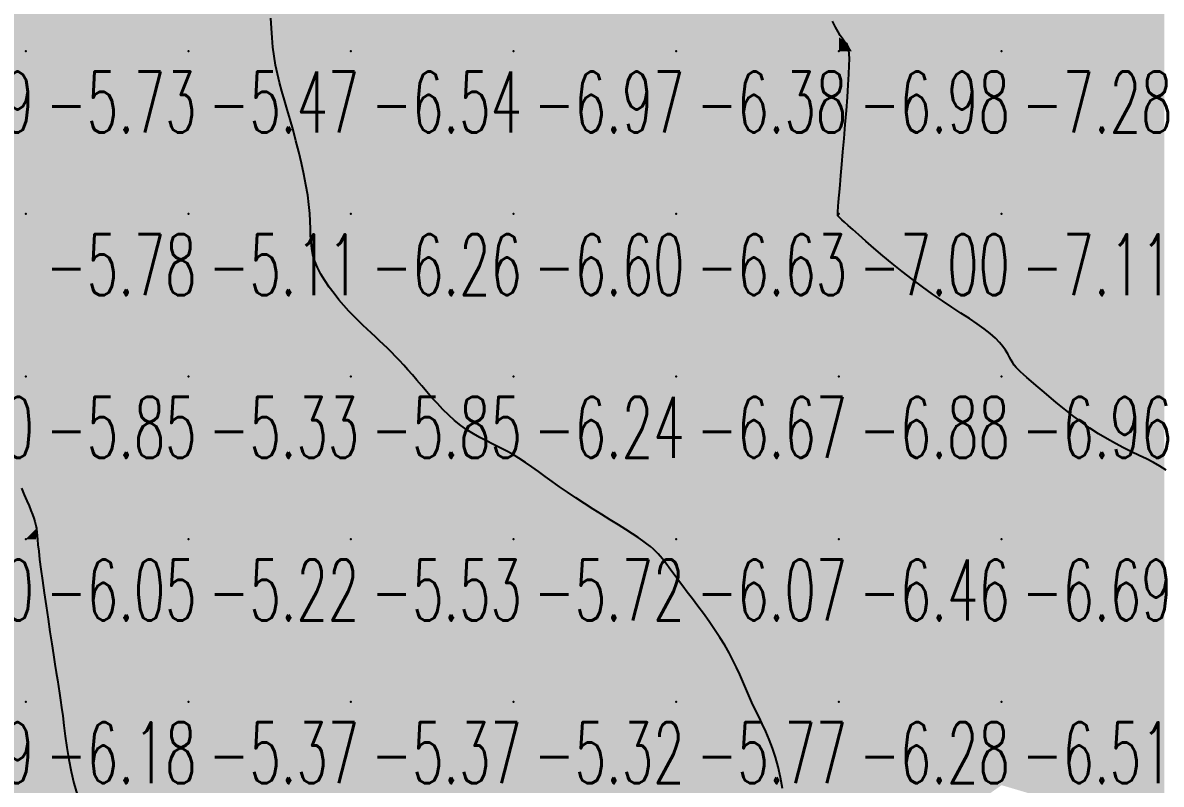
# Model space of a CAD drawing. Header units: millimetres. Extents: x 88261 to 90953, y 390274 to 392322.
# Drawn here: x 90120.1 to 90190.1, y 390792.2 to 390839 of the extents above; entities that cross this region are included whole.
import ezdxf
from ezdxf.enums import TextEntityAlignment as Align

# ---------------------------------------------------------------- set-up
doc = ezdxf.new("R2010")
doc.units = ezdxf.units.MM
doc.header["$LTSCALE"] = 25
for name, color, linetype in [('CN_03_00', 7, 'Continuous'), ('COTEAlt', 7, 'Continuous'), ('TN_COLORIAGE', 7, 'Continuous')]:
    doc.layers.add(name, color=color, linetype=linetype)
doc.styles.add('Simplex 1.0', font='Simplex.shx', dxfattribs={"width": 0.99, "height": 2.5})
doc.styles.get("Standard").update_dxf_attribs({"font": 'times.ttf'})

# ---------------------------------------------------------------- blocks, each defined once
blk = doc.blocks.new('COTE')
at = {"color": 0}
blk.add_point((0, 0), dxfattribs=at)
at = {"layer": 'COTEAlt'}
blk.add_attdef('ALT', text='', height=3.75, dxfattribs=at).set_placement((1.25, -1.25), align=Align.TOP_LEFT)

msp = doc.modelspace()

# ---------------------------------------------------------------- linework, layer by layer
at = {"layer": 'CN_03_00', "flags": 128}
for points, elevation in [([(90166.776, 390791.918), (90166.653, 390792.599), (90166.509, 390793.246), (90166.343, 390793.848), (90166.158, 390794.409), (90165.958, 390794.933), (90165.749, 390795.428), (90165.534, 390795.898), (90165.318, 390796.348), (90165.106, 390796.785), (90164.903, 390797.214), (90164.71, 390797.64), (90164.523, 390798.065), (90164.338, 390798.492), (90164.149, 390798.924), (90163.948, 390799.361), (90163.732, 390799.806), (90163.493, 390800.262), (90163.226, 390800.73), (90162.929, 390801.211), (90162.606, 390801.699), (90162.267, 390802.187), (90161.922, 390802.667), (90161.578, 390803.133), (90161.244, 390803.576), (90160.93, 390803.99), (90160.644, 390804.367), (90160.393, 390804.702), (90160.174, 390804.997), (90159.983, 390805.258), (90159.814, 390805.488), (90159.663, 390805.692), (90159.524, 390805.875), (90159.393, 390806.042), (90159.265, 390806.197), (90159.136, 390806.344), (90158.996, 390806.488), (90158.841, 390806.635), (90158.661, 390806.789), (90158.45, 390806.956), (90158.2, 390807.139), (90157.904, 390807.343), (90157.554, 390807.574), (90157.146, 390807.835), (90156.69, 390808.123), (90156.195, 390808.432), (90155.674, 390808.757), (90155.138, 390809.094), (90154.599, 390809.438), (90154.068, 390809.784), (90153.557, 390810.127), (90153.075, 390810.462), (90152.619, 390810.788), (90152.186, 390811.102), (90151.769, 390811.405), (90151.366, 390811.693), (90150.97, 390811.967), (90150.578, 390812.224), (90150.185, 390812.463), (90149.787, 390812.683), (90149.384, 390812.891), (90148.98, 390813.093), (90148.575, 390813.295), (90148.173, 390813.504), (90147.774, 390813.727), (90147.382, 390813.97), (90146.997, 390814.24), (90146.622, 390814.541), (90146.257, 390814.869), (90145.902, 390815.217), (90145.559, 390815.578), (90145.227, 390815.945), (90144.908, 390816.312), (90144.6, 390816.672), (90144.305, 390817.018), (90144.023, 390817.345), (90143.752, 390817.653), (90143.491, 390817.944), (90143.236, 390818.22), (90142.988, 390818.483), (90142.742, 390818.735), (90142.499, 390818.978), (90142.255, 390819.214), (90142.008, 390819.445), (90141.759, 390819.675), (90141.505, 390819.909), (90141.245, 390820.149), (90140.978, 390820.401), (90140.703, 390820.669), (90140.419, 390820.956), (90140.124, 390821.268), (90139.819, 390821.605), (90139.51, 390821.966), (90139.206, 390822.345), (90138.913, 390822.737), (90138.641, 390823.138), (90138.397, 390823.542), (90138.188, 390823.945), (90138.024, 390824.342), (90137.908, 390824.73), (90137.834, 390825.114), (90137.791, 390825.504), (90137.768, 390825.907), (90137.754, 390826.331), (90137.739, 390826.785), (90137.713, 390827.276), (90137.665, 390827.813), (90137.587, 390828.4), (90137.48, 390829.029), (90137.35, 390829.689), (90137.202, 390830.369), (90137.038, 390831.056), (90136.865, 390831.74), (90136.687, 390832.409), (90136.509, 390833.051), (90136.333, 390833.658), (90136.165, 390834.235), (90136.006, 390834.789), (90135.859, 390835.328), (90135.727, 390835.86), (90135.613, 390836.393), (90135.519, 390836.933), (90135.448, 390837.489), (90135.4, 390838.066), (90135.365, 390838.663), (90135.329, 390839.275)], -6), ([(90190.369, 390811.494), (90189.988, 390811.732), (90189.583, 390811.958), (90189.155, 390812.178), (90188.707, 390812.398), (90188.239, 390812.625), (90187.754, 390812.864), (90187.254, 390813.123), (90186.741, 390813.408), (90186.215, 390813.726), (90185.681, 390814.079), (90185.145, 390814.46), (90184.617, 390814.857), (90184.104, 390815.259), (90183.615, 390815.655), (90183.158, 390816.034), (90182.743, 390816.384), (90182.377, 390816.695), (90182.066, 390816.957), (90181.807, 390817.177), (90181.592, 390817.364), (90181.414, 390817.525), (90181.267, 390817.67), (90181.143, 390817.808), (90181.036, 390817.947), (90180.939, 390818.095), (90180.845, 390818.26), (90180.746, 390818.444), (90180.632, 390818.644), (90180.496, 390818.861), (90180.329, 390819.094), (90180.123, 390819.343), (90179.869, 390819.606), (90179.559, 390819.883), (90179.187, 390820.174), (90178.758, 390820.481), (90178.279, 390820.805), (90177.756, 390821.148), (90177.199, 390821.513), (90176.613, 390821.901), (90176.006, 390822.314), (90175.385, 390822.754), (90174.759, 390823.221), (90174.137, 390823.704), (90173.53, 390824.193), (90172.949, 390824.673), (90172.405, 390825.134), (90171.909, 390825.562), (90171.471, 390825.946), (90171.103, 390826.273), (90170.811, 390826.534), (90170.589, 390826.735), (90170.427, 390826.884), (90170.317, 390826.99), (90170.246, 390827.06), (90170.207, 390827.104), (90170.189, 390827.13), (90170.182, 390827.146), (90170.178, 390827.161), (90170.175, 390827.176), (90170.174, 390827.194), (90170.174, 390827.217), (90170.175, 390827.247), (90170.177, 390827.286), (90170.181, 390827.336), (90170.185, 390827.399), (90170.191, 390827.478), (90170.199, 390827.586), (90170.211, 390827.737), (90170.228, 390827.943), (90170.251, 390828.218), (90170.281, 390828.577), (90170.32, 390829.032), (90170.369, 390829.597), (90170.428, 390830.279), (90170.495, 390831.052), (90170.567, 390831.886), (90170.639, 390832.747), (90170.708, 390833.603), (90170.77, 390834.424), (90170.823, 390835.176), (90170.861, 390835.828), (90170.884, 390836.356), (90170.892, 390836.768), (90170.885, 390837.08), (90170.867, 390837.308), (90170.839, 390837.47), (90170.803, 390837.58), (90170.76, 390837.656), (90170.712, 390837.714), (90170.66, 390837.769), (90170.6, 390837.833), (90170.529, 390837.92), (90170.442, 390838.039), (90170.335, 390838.203), (90170.203, 390838.424), (90170.043, 390838.713), (90169.849, 390839.082)], -7), ([(90119.983, 390810.38), (90120.163, 390809.971), (90120.32, 390809.608), (90120.454, 390809.287), (90120.568, 390809.004), (90120.663, 390808.754), (90120.74, 390808.534), (90120.802, 390808.34), (90120.848, 390808.168), (90120.882, 390808.011), (90120.907, 390807.855), (90120.928, 390807.683), (90120.947, 390807.479), (90120.971, 390807.225), (90121.002, 390806.907), (90121.046, 390806.505), (90121.106, 390806.005), (90121.185, 390805.396), (90121.28, 390804.698), (90121.388, 390803.938), (90121.503, 390803.142), (90121.622, 390802.338), (90121.74, 390801.552), (90121.854, 390800.811), (90121.958, 390800.141), (90122.049, 390799.561), (90122.13, 390799.058), (90122.202, 390798.608), (90122.269, 390798.189), (90122.332, 390797.779), (90122.393, 390797.355), (90122.457, 390796.896), (90122.524, 390796.377), (90122.598, 390795.785), (90122.683, 390795.13), (90122.782, 390794.43), (90122.9, 390793.704), (90123.04, 390792.969), (90123.207, 390792.242), (90123.405, 390791.544)], -6)]:
    msp.add_lwpolyline(points, dxfattribs=dict(at, elevation=elevation))
at = {"layer": 'TN_COLORIAGE', "color": 141}
for points in [[(90114.233, 390841.223, -5.735), (90112.823, 390837.239, -5.735), (90120.249, 390847.239, -5.735), (90120.249, 390837.239, -5.735)], [(90120.249, 390847.239, -5.969), (90120.249, 390837.239, -5.969), (90130.249, 390847.239, -5.969)], [(90120.249, 390837.239, -5.969), (90130.249, 390837.239, -5.969), (90130.249, 390847.239, -5.969)], [(90130.861, 390847.239, -5.474), (90135.528, 390842.519, -5.474), (90130.249, 390847.239, -5.474), (90130.249, 390837.239, -5.474)], [(90135.528, 390842.519, -5.474), (90135.173, 390837.239, -5.474), (90130.249, 390837.239, -5.474)], [(90112.823, 390837.239, -5.735), (90113.178, 390830.168, -5.735), (90120.249, 390837.239, -5.735)], [(90113.619, 390827.239, -5.735), (90113.178, 390830.168, -5.735), (90120.249, 390827.239, -5.735), (90120.249, 390837.239, -5.735)], [(90120.249, 390837.239, -5.474), (90120.249, 390827.239, -5.474), (90130.249, 390837.239, -5.474)], [(90120.249, 390827.239, -5.474), (90130.249, 390827.239, -5.474), (90130.249, 390837.239, -5.474)], [(90135.173, 390837.239, -5.109), (90136.466, 390833.457, -5.109), (90130.249, 390837.239, -5.109), (90130.249, 390827.239, -5.109)], [(90138.013, 390827.239, -5.109), (90136.466, 390833.457, -5.109), (90130.249, 390827.239, -5.109)], [(90113.619, 390827.239, -5.784), (90115.101, 390822.092, -5.784), (90120.249, 390827.239, -5.784)], [(90115.996, 390817.239, -5.784), (90115.101, 390822.092, -5.784), (90120.249, 390817.239, -5.784), (90120.249, 390827.239, -5.784)], [(90120.249, 390827.239, -5.109), (90120.249, 390817.239, -5.109), (90130.249, 390827.239, -5.109)], [(90120.249, 390817.239, -5.109), (90130.249, 390817.239, -5.109), (90130.249, 390827.239, -5.109)], [(90137.47, 390824.461, -5.109), (90138.013, 390827.239, -5.109), (90130.249, 390817.239, -5.109), (90130.249, 390827.239, -5.109)], [(90140.249, 390820.969, -5.334), (90137.47, 390824.461, -5.334), (90140.249, 390817.239, -5.334), (90130.249, 390817.239, -5.334)], [(90140.249, 390820.969, -5.847), (90142.278, 390819.269, -5.847), (90140.249, 390817.239, -5.847)], [(90144.165, 390817.239, -5.847), (90142.278, 390819.269, -5.847), (90140.249, 390817.239, -5.847)], [(90115.996, 390817.239, -5.849), (90117.916, 390814.906, -5.849), (90120.249, 390817.239, -5.849)], [(90120.249, 390809.848, -5.849), (90117.916, 390814.906, -5.849), (90120.249, 390817.239, -5.849)], [(90120.249, 390809.848, -5.334), (90120.989, 390807.98, -5.334), (90120.249, 390817.239, -5.334), (90130.249, 390817.239, -5.334)], [(90120.989, 390807.98, -5.218), (90120.886, 390807.239, -5.218), (90130.249, 390817.239, -5.218), (90130.249, 390807.239, -5.218)], [(90130.249, 390817.239, -5.847), (90130.249, 390807.239, -5.847), (90140.249, 390817.239, -5.847)], [(90130.249, 390807.239, -5.847), (90140.249, 390807.239, -5.847), (90140.249, 390817.239, -5.847)], [(90144.165, 390817.239, -5.531), (90146.892, 390813.882, -5.531), (90140.249, 390817.239, -5.531), (90140.249, 390807.239, -5.531)], [(90150.249, 390812.67, -5.531), (90146.892, 390813.882, -5.531), (90150.249, 390807.239, -5.531), (90140.249, 390807.239, -5.531)], [(90150.249, 390812.67, -5.718), (90153.222, 390810.213, -5.718), (90150.249, 390807.239, -5.718)], [(90158.204, 390807.239, -5.718), (90153.222, 390810.213, -5.718), (90150.249, 390807.239, -5.718)], [(90120.886, 390807.239, -5.218), (90122.101, 390799.092, -5.218), (90130.249, 390807.239, -5.218)], [(90122.455, 390797.239, -5.218), (90122.101, 390799.092, -5.218), (90130.249, 390797.239, -5.218), (90130.249, 390807.239, -5.218)], [(90130.249, 390807.239, -5.531), (90130.249, 390797.239, -5.531), (90140.249, 390807.239, -5.531)], [(90130.249, 390797.239, -5.531), (90140.249, 390797.239, -5.531), (90140.249, 390807.239, -5.531)], [(90140.249, 390807.239, -5.718), (90140.249, 390797.239, -5.718), (90150.249, 390807.239, -5.718)], [(90140.249, 390797.239, -5.718), (90150.249, 390797.239, -5.718), (90150.249, 390807.239, -5.718)], [(90158.204, 390807.239, -5.321), (90159.285, 390806.276, -5.321), (90150.249, 390807.239, -5.321), (90150.249, 390797.239, -5.321)], [(90160.249, 390804.837, -5.321), (90159.285, 390806.276, -5.321), (90160.249, 390797.239, -5.321), (90150.249, 390797.239, -5.321)], [(90160.249, 390804.837, -5.771), (90163.585, 390800.576, -5.771), (90160.249, 390797.239, -5.771)], [(90164.768, 390797.239, -5.771), (90163.585, 390800.576, -5.771), (90160.249, 390797.239, -5.771)], [(90122.455, 390797.239, -5.372), (90123.225, 390790.215, -5.372), (90130.249, 390797.239, -5.372)], [(90126.471, 390787.239, -5.372), (90123.225, 390790.215, -5.372), (90130.249, 390787.239, -5.372), (90130.249, 390797.239, -5.372)], [(90130.249, 390797.239, -5.366), (90130.249, 390787.239, -5.366), (90140.249, 390797.239, -5.366)], [(90130.249, 390787.239, -5.366), (90140.249, 390787.239, -5.366), (90140.249, 390797.239, -5.366)], [(90140.249, 390797.239, -5.321), (90140.249, 390787.239, -5.321), (90150.249, 390797.239, -5.321)], [(90140.249, 390787.239, -5.321), (90150.249, 390787.239, -5.321), (90150.249, 390797.239, -5.321)], [(90150.249, 390787.239, -5.771), (90160.249, 390787.239, -5.771), (90160.249, 390797.239, -5.771)], [(90150.249, 390797.239, -5.771), (90150.249, 390787.239, -5.771), (90160.249, 390797.239, -5.771)], [(90164.768, 390797.239, -5.482), (90166.758, 390793.749, -5.482), (90160.249, 390797.239, -5.482), (90160.249, 390787.239, -5.482)], [(90167.256, 390787.239, -5.482), (90166.758, 390793.749, -5.482), (90160.249, 390787.239, -5.482)]]:
    msp.add_solid(points, dxfattribs=at)
at = {"layer": 'TN_COLORIAGE', "color": 151}
for points in [[(90140.249, 390837.239, -6), (90135.173, 390837.239, -6), (90140.249, 390847.239, -6), (90135.528, 390842.519, -6)], [(90140.249, 390847.239, -6.873), (90140.249, 390837.239, -6.873), (90150.249, 390847.239, -6.873)], [(90140.249, 390837.239, -6.873), (90150.249, 390837.239, -6.873), (90150.249, 390847.239, -6.873)], [(90150.249, 390837.239, -6.847), (90160.249, 390837.239, -6.847), (90160.249, 390847.239, -6.847)], [(90150.249, 390847.239, -6.847), (90150.249, 390837.239, -6.847), (90160.249, 390847.239, -6.847)], [(90164.022, 390847.239, -6.382), (90167.353, 390844.344, -6.382), (90160.249, 390847.239, -6.382), (90160.249, 390837.239, -6.382)], [(90170.249, 390838.104, -6.382), (90167.353, 390844.344, -6.382), (90170.249, 390837.239, -6.382), (90160.249, 390837.239, -6.382)], [(90170.249, 390838.104, -6.976), (90170.744, 390837.735, -6.976), (90170.249, 390837.239, -6.976)], [(90171.044, 390837.239, -6.976), (90170.744, 390837.735, -6.976), (90170.249, 390837.239, -6.976)], [(90136.466, 390833.457, -6.542), (90135.173, 390837.239, -6.542), (90140.249, 390837.239, -6.542)], [(90140.249, 390837.239, -6), (90136.466, 390833.457, -6), (90140.249, 390827.239, -6), (90138.013, 390827.239, -6)], [(90140.249, 390837.239, -6.972), (90140.249, 390827.239, -6.972), (90150.249, 390837.239, -6.972)], [(90140.249, 390827.239, -6.972), (90150.249, 390827.239, -6.972), (90150.249, 390837.239, -6.972)], [(90150.249, 390827.239, -6.382), (90160.249, 390827.239, -6.382), (90160.249, 390837.239, -6.382)], [(90150.249, 390837.239, -6.382), (90150.249, 390827.239, -6.382), (90160.249, 390837.239, -6.382)], [(90170.249, 390828.276, -6.633), (90170.174, 390827.239, -6.633), (90170.249, 390837.239, -6.633), (90160.249, 390827.239, -6.633)], [(90160.249, 390837.239, -6.976), (90160.249, 390827.239, -6.976), (90170.249, 390837.239, -6.976)], [(90170.249, 390828.276, -6.976), (90171.044, 390837.239, -6.976), (90170.249, 390837.239, -6.976)], [(90138.013, 390827.239, -6.256), (90137.47, 390824.461, -6.256), (90140.249, 390827.239, -6.256)], [(90137.47, 390824.461, -6.256), (90140.249, 390820.969, -6.256), (90140.249, 390827.239, -6.256)], [(90150.249, 390827.239, -6), (90142.278, 390819.269, -6), (90140.249, 390827.239, -6), (90140.249, 390820.969, -6)], [(90150.249, 390827.239, -6), (90142.278, 390819.269, -6), (90150.249, 390817.239, -6), (90144.165, 390817.239, -6)], [(90150.249, 390817.239, -6.633), (90160.249, 390817.239, -6.633), (90160.249, 390827.239, -6.633)], [(90150.249, 390827.239, -6.633), (90150.249, 390817.239, -6.633), (90160.249, 390827.239, -6.633)], [(90170.167, 390827.158, -6.633), (90170.174, 390827.239, -6.633), (90160.249, 390817.239, -6.633), (90160.249, 390827.239, -6.633)], [(90170.249, 390827.009, -6.665), (90170.167, 390827.158, -6.665), (90170.249, 390817.239, -6.665), (90160.249, 390817.239, -6.665)], [(90170.249, 390827.009, -6.883), (90175.453, 390822.444, -6.883), (90170.249, 390817.239, -6.883)], [(90180.249, 390819.739, -6.883), (90175.453, 390822.444, -6.883), (90180.249, 390817.239, -6.883), (90170.249, 390817.239, -6.883)], [(90180.249, 390819.739, -6.964), (90180.907, 390817.898, -6.964), (90180.249, 390817.239, -6.964)], [(90181.758, 390817.239, -6.964), (90180.907, 390817.898, -6.964), (90180.249, 390817.239, -6.964)], [(90146.892, 390813.882, -6.237), (90144.165, 390817.239, -6.237), (90150.249, 390817.239, -6.237)], [(90146.892, 390813.882, -6.237), (90150.249, 390812.67, -6.237), (90150.249, 390817.239, -6.237)], [(90160.249, 390817.239, -6), (90153.222, 390810.213, -6), (90150.249, 390817.239, -6), (90150.249, 390812.67, -6)], [(90160.249, 390817.239, -6), (90153.222, 390810.213, -6), (90160.249, 390807.239, -6), (90158.204, 390807.239, -6)], [(90160.249, 390807.239, -6.883), (90170.249, 390807.239, -6.883), (90170.249, 390817.239, -6.883)], [(90160.249, 390817.239, -6.883), (90160.249, 390807.239, -6.883), (90170.249, 390817.239, -6.883)], [(90170.249, 390807.239, -6.964), (90180.249, 390807.239, -6.964), (90180.249, 390817.239, -6.964)], [(90170.249, 390817.239, -6.964), (90170.249, 390807.239, -6.964), (90180.249, 390817.239, -6.964)], [(90181.758, 390817.239, -6.688), (90186.321, 390813.312, -6.688), (90180.249, 390817.239, -6.688), (90180.249, 390807.239, -6.688)], [(90110.249, 390807.239, -6), (90117.916, 390814.906, -6), (90120.249, 390807.239, -6), (90120.249, 390809.848, -6)], [(90190.249, 390811.869, -6.688), (90186.321, 390813.312, -6.688), (90190.249, 390807.239, -6.688), (90180.249, 390807.239, -6.688)], [(90120.989, 390807.98, -6.053), (90120.249, 390809.848, -6.053), (90120.249, 390807.239, -6.053)], [(90120.886, 390807.239, -6.053), (90120.989, 390807.98, -6.053), (90120.249, 390807.239, -6.053)], [(90110.249, 390807.239, -6.053), (90110.249, 390797.239, -6.053), (90120.249, 390807.239, -6.053)], [(90110.249, 390797.239, -6.053), (90120.249, 390797.239, -6.053), (90120.249, 390807.239, -6.053)], [(90120.249, 390797.239, -6), (90122.101, 390799.092, -6), (90120.249, 390807.239, -6), (90120.886, 390807.239, -6)], [(90159.285, 390806.276, -6.072), (90158.204, 390807.239, -6.072), (90160.249, 390807.239, -6.072)], [(90159.285, 390806.276, -6.072), (90160.249, 390804.837, -6.072), (90160.249, 390807.239, -6.072)], [(90170.249, 390807.239, -6), (90163.585, 390800.576, -6), (90160.249, 390807.239, -6), (90160.249, 390804.837, -6)], [(90170.249, 390807.239, -6), (90163.585, 390800.576, -6), (90170.249, 390797.239, -6), (90164.768, 390797.239, -6)], [(90170.249, 390797.239, -6.688), (90180.249, 390797.239, -6.688), (90180.249, 390807.239, -6.688)], [(90170.249, 390807.239, -6.688), (90170.249, 390797.239, -6.688), (90180.249, 390807.239, -6.688)], [(90180.249, 390797.239, -6.826), (90190.249, 390797.239, -6.826), (90190.249, 390807.239, -6.826)], [(90180.249, 390807.239, -6.826), (90180.249, 390797.239, -6.826), (90190.249, 390807.239, -6.826)], [(90122.101, 390799.092, -6.178), (90122.455, 390797.239, -6.178), (90120.249, 390797.239, -6.178)], [(90110.249, 390797.239, -6.178), (90110.249, 390787.239, -6.178), (90120.249, 390797.239, -6.178)], [(90110.249, 390787.239, -6.178), (90120.249, 390787.239, -6.178), (90120.249, 390797.239, -6.178)], [(90120.249, 390787.239, -6), (90123.225, 390790.215, -6), (90120.249, 390797.239, -6), (90122.455, 390797.239, -6)], [(90166.758, 390793.749, -6.278), (90164.768, 390797.239, -6.278), (90170.249, 390797.239, -6.278)], [(90170.249, 390797.239, -6), (90166.758, 390793.749, -6), (90170.249, 390787.239, -6), (90167.256, 390787.239, -6)], [(90180.249, 390797.239, -6), (90180.249, 390792.125, -6), (90170.249, 390787.239, -6), (90173.366, 390787.239, -6)], [(90170.249, 390797.239, -6.511), (90170.249, 390787.239, -6.511), (90180.249, 390797.239, -6.511)], [(90190.249, 390797.239, -6), (90184.018, 390791.009, -6), (90180.249, 390797.239, -6), (90180.249, 390792.125, -6)], [(90190.249, 390797.239, -6), (90184.018, 390791.009, -6), (90190.249, 390787.239, -6), (90184.613, 390787.239, -6)]]:
    msp.add_solid(points, dxfattribs=at)
at = {"layer": 'TN_COLORIAGE', "color": 161}
for points in [[(90167.353, 390844.344, -7.252), (90170.249, 390838.104, -7.252), (90170.249, 390847.239, -7.252)], [(90180.249, 390847.239, -7), (90170.744, 390837.735, -7), (90170.249, 390847.239, -7), (90170.249, 390838.104, -7)], [(90180.249, 390847.239, -7), (90170.744, 390837.735, -7), (90180.249, 390837.239, -7), (90171.044, 390837.239, -7)], [(90180.249, 390837.239, -7.955), (90190.249, 390837.239, -7.955), (90190.249, 390847.239, -7.955)], [(90180.249, 390847.239, -7.955), (90180.249, 390837.239, -7.955), (90190.249, 390847.239, -7.955)], [(90170.249, 390827.239, -7.276), (90180.249, 390827.239, -7.276), (90180.249, 390837.239, -7.276)], [(90180.249, 390837.239, -7), (90171.044, 390837.239, -7), (90170.249, 390827.239, -7), (90170.249, 390828.276, -7)], [(90180.249, 390827.239, -7.813), (90190.249, 390827.239, -7.813), (90190.249, 390837.239, -7.813)], [(90180.249, 390837.239, -7.813), (90180.249, 390827.239, -7.813), (90190.249, 390837.239, -7.813)], [(90170.174, 390827.239, -7.003), (90170.249, 390828.276, -7.003), (90170.249, 390827.239, -7.003)], [(90170.167, 390827.158, -7.003), (90170.249, 390827.009, -7.003), (90170.249, 390827.239, -7.003)], [(90170.174, 390827.239, -7.003), (90170.167, 390827.158, -7.003), (90170.249, 390827.239, -7.003)], [(90180.249, 390827.239, -7), (90175.453, 390822.444, -7), (90170.249, 390827.239, -7), (90170.249, 390827.009, -7)], [(90175.453, 390822.444, -7.108), (90180.249, 390819.739, -7.108), (90180.249, 390827.239, -7.108)], [(90190.249, 390827.239, -7), (90180.907, 390817.898, -7), (90180.249, 390827.239, -7), (90180.249, 390819.739, -7)], [(90190.249, 390827.239, -7), (90180.907, 390817.898, -7), (90190.249, 390817.239, -7), (90181.758, 390817.239, -7)], [(90186.321, 390813.312, -7.202), (90181.758, 390817.239, -7.202), (90190.249, 390817.239, -7.202)], [(90186.321, 390813.312, -7.202), (90190.249, 390811.869, -7.202), (90190.249, 390817.239, -7.202)]]:
    msp.add_solid(points, dxfattribs=at)

# ---------------------------------------------------------------- block references
at = {"layer": 'COTEAlt'}
ref = msp.add_blockref('COTE', (90110.249, 390837.239), dxfattribs=at)
ref.add_attrib('ALT', '-6.09', dxfattribs={"height": 3.75, "style": 'Simplex 1.0', "width": 0.6}).set_placement((90111.499, 390835.989), align=Align.TOP_LEFT)
ref = msp.add_blockref('COTE', (90120.249, 390837.239), dxfattribs=at)
ref.add_attrib('ALT', '-5.73', dxfattribs={"height": 3.75, "style": 'Simplex 1.0', "width": 0.6}).set_placement((90121.499, 390835.989), align=Align.TOP_LEFT)
ref = msp.add_blockref('COTE', (90130.249, 390837.239), dxfattribs=at)
ref.add_attrib('ALT', '-5.47', dxfattribs={"height": 3.75, "style": 'Simplex 1.0', "width": 0.6}).set_placement((90131.499, 390835.989), align=Align.TOP_LEFT)
ref = msp.add_blockref('COTE', (90140.249, 390837.239), dxfattribs=at)
ref.add_attrib('ALT', '-6.54', dxfattribs={"height": 3.75, "style": 'Simplex 1.0', "width": 0.6}).set_placement((90141.499, 390835.989), align=Align.TOP_LEFT)
ref = msp.add_blockref('COTE', (90150.249, 390837.239), dxfattribs=at)
ref.add_attrib('ALT', '-6.97', dxfattribs={"height": 3.75, "style": 'Simplex 1.0', "width": 0.6}).set_placement((90151.499, 390835.989), align=Align.TOP_LEFT)
ref = msp.add_blockref('COTE', (90160.249, 390837.239), dxfattribs=at)
ref.add_attrib('ALT', '-6.38', dxfattribs={"height": 3.75, "style": 'Simplex 1.0', "width": 0.6}).set_placement((90161.499, 390835.989), align=Align.TOP_LEFT)
ref = msp.add_blockref('COTE', (90170.249, 390837.239), dxfattribs=at)
ref.add_attrib('ALT', '-6.98', dxfattribs={"height": 3.75, "style": 'Simplex 1.0', "width": 0.6}).set_placement((90171.499, 390835.989), align=Align.TOP_LEFT)
ref = msp.add_blockref('COTE', (90180.249, 390837.239), dxfattribs=at)
ref.add_attrib('ALT', '-7.28', dxfattribs={"height": 3.75, "style": 'Simplex 1.0', "width": 0.6}).set_placement((90181.499, 390835.989), align=Align.TOP_LEFT)
ref = msp.add_blockref('COTE', (90120.249, 390827.239), dxfattribs=at)
ref.add_attrib('ALT', '-5.78', dxfattribs={"height": 3.75, "style": 'Simplex 1.0', "width": 0.6}).set_placement((90121.499, 390825.989), align=Align.TOP_LEFT)
ref = msp.add_blockref('COTE', (90130.249, 390827.239), dxfattribs=at)
ref.add_attrib('ALT', '-5.11', dxfattribs={"height": 3.75, "style": 'Simplex 1.0', "width": 0.6}).set_placement((90131.499, 390825.989), align=Align.TOP_LEFT)
ref = msp.add_blockref('COTE', (90140.249, 390827.239), dxfattribs=at)
ref.add_attrib('ALT', '-6.26', dxfattribs={"height": 3.75, "style": 'Simplex 1.0', "width": 0.6}).set_placement((90141.499, 390825.989), align=Align.TOP_LEFT)
ref = msp.add_blockref('COTE', (90150.249, 390827.239), dxfattribs=at)
ref.add_attrib('ALT', '-6.60', dxfattribs={"height": 3.75, "style": 'Simplex 1.0', "width": 0.6}).set_placement((90151.499, 390825.989), align=Align.TOP_LEFT)
ref = msp.add_blockref('COTE', (90160.249, 390827.239), dxfattribs=at)
ref.add_attrib('ALT', '-6.63', dxfattribs={"height": 3.75, "style": 'Simplex 1.0', "width": 0.6}).set_placement((90161.499, 390825.989), align=Align.TOP_LEFT)
ref = msp.add_blockref('COTE', (90170.249, 390827.239), dxfattribs=at)
ref.add_attrib('ALT', '-7.00', dxfattribs={"height": 3.75, "style": 'Simplex 1.0', "width": 0.6}).set_placement((90171.499, 390825.989), align=Align.TOP_LEFT)
ref = msp.add_blockref('COTE', (90180.249, 390827.239), dxfattribs=at)
ref.add_attrib('ALT', '-7.11', dxfattribs={"height": 3.75, "style": 'Simplex 1.0', "width": 0.6}).set_placement((90181.499, 390825.989), align=Align.TOP_LEFT)
ref = msp.add_blockref('COTE', (90110.249, 390817.239), dxfattribs=at)
ref.add_attrib('ALT', '-6.20', dxfattribs={"height": 3.75, "style": 'Simplex 1.0', "width": 0.6}).set_placement((90111.499, 390815.989), align=Align.TOP_LEFT)
ref = msp.add_blockref('COTE', (90120.249, 390817.239), dxfattribs=at)
ref.add_attrib('ALT', '-5.85', dxfattribs={"height": 3.75, "style": 'Simplex 1.0', "width": 0.6}).set_placement((90121.499, 390815.989), align=Align.TOP_LEFT)
ref = msp.add_blockref('COTE', (90130.249, 390817.239), dxfattribs=at)
ref.add_attrib('ALT', '-5.33', dxfattribs={"height": 3.75, "style": 'Simplex 1.0', "width": 0.6}).set_placement((90131.499, 390815.989), align=Align.TOP_LEFT)
ref = msp.add_blockref('COTE', (90140.249, 390817.239), dxfattribs=at)
ref.add_attrib('ALT', '-5.85', dxfattribs={"height": 3.75, "style": 'Simplex 1.0', "width": 0.6}).set_placement((90141.499, 390815.989), align=Align.TOP_LEFT)
ref = msp.add_blockref('COTE', (90150.249, 390817.239), dxfattribs=at)
ref.add_attrib('ALT', '-6.24', dxfattribs={"height": 3.75, "style": 'Simplex 1.0', "width": 0.6}).set_placement((90151.499, 390815.989), align=Align.TOP_LEFT)
ref = msp.add_blockref('COTE', (90160.249, 390817.239), dxfattribs=at)
ref.add_attrib('ALT', '-6.67', dxfattribs={"height": 3.75, "style": 'Simplex 1.0', "width": 0.6}).set_placement((90161.499, 390815.989), align=Align.TOP_LEFT)
ref = msp.add_blockref('COTE', (90170.249, 390817.239), dxfattribs=at)
ref.add_attrib('ALT', '-6.88', dxfattribs={"height": 3.75, "style": 'Simplex 1.0', "width": 0.6}).set_placement((90171.499, 390815.989), align=Align.TOP_LEFT)
ref = msp.add_blockref('COTE', (90180.249, 390817.239), dxfattribs=at)
ref.add_attrib('ALT', '-6.96', dxfattribs={"height": 3.75, "style": 'Simplex 1.0', "width": 0.6}).set_placement((90181.499, 390815.989), align=Align.TOP_LEFT)
ref = msp.add_blockref('COTE', (90110.249, 390807.239), dxfattribs=at)
ref.add_attrib('ALT', '-6.50', dxfattribs={"height": 3.75, "style": 'Simplex 1.0', "width": 0.6}).set_placement((90111.499, 390805.989), align=Align.TOP_LEFT)
ref = msp.add_blockref('COTE', (90120.249, 390807.239), dxfattribs=at)
ref.add_attrib('ALT', '-6.05', dxfattribs={"height": 3.75, "style": 'Simplex 1.0', "width": 0.6}).set_placement((90121.499, 390805.989), align=Align.TOP_LEFT)
ref = msp.add_blockref('COTE', (90130.249, 390807.239), dxfattribs=at)
ref.add_attrib('ALT', '-5.22', dxfattribs={"height": 3.75, "style": 'Simplex 1.0', "width": 0.6}).set_placement((90131.499, 390805.989), align=Align.TOP_LEFT)
ref = msp.add_blockref('COTE', (90140.249, 390807.239), dxfattribs=at)
ref.add_attrib('ALT', '-5.53', dxfattribs={"height": 3.75, "style": 'Simplex 1.0', "width": 0.6}).set_placement((90141.499, 390805.989), align=Align.TOP_LEFT)
ref = msp.add_blockref('COTE', (90150.249, 390807.239), dxfattribs=at)
ref.add_attrib('ALT', '-5.72', dxfattribs={"height": 3.75, "style": 'Simplex 1.0', "width": 0.6}).set_placement((90151.499, 390805.989), align=Align.TOP_LEFT)
ref = msp.add_blockref('COTE', (90160.249, 390807.239), dxfattribs=at)
ref.add_attrib('ALT', '-6.07', dxfattribs={"height": 3.75, "style": 'Simplex 1.0', "width": 0.6}).set_placement((90161.499, 390805.989), align=Align.TOP_LEFT)
ref = msp.add_blockref('COTE', (90170.249, 390807.239), dxfattribs=at)
ref.add_attrib('ALT', '-6.46', dxfattribs={"height": 3.75, "style": 'Simplex 1.0', "width": 0.6}).set_placement((90171.499, 390805.989), align=Align.TOP_LEFT)
ref = msp.add_blockref('COTE', (90180.249, 390807.239), dxfattribs=at)
ref.add_attrib('ALT', '-6.69', dxfattribs={"height": 3.75, "style": 'Simplex 1.0', "width": 0.6}).set_placement((90181.499, 390805.989), align=Align.TOP_LEFT)
ref = msp.add_blockref('COTE', (90110.249, 390797.239), dxfattribs=at)
ref.add_attrib('ALT', '-6.49', dxfattribs={"height": 3.75, "style": 'Simplex 1.0', "width": 0.6}).set_placement((90111.499, 390795.989), align=Align.TOP_LEFT)
ref = msp.add_blockref('COTE', (90120.249, 390797.239), dxfattribs=at)
ref.add_attrib('ALT', '-6.18', dxfattribs={"height": 3.75, "style": 'Simplex 1.0', "width": 0.6}).set_placement((90121.499, 390795.989), align=Align.TOP_LEFT)
ref = msp.add_blockref('COTE', (90130.249, 390797.239), dxfattribs=at)
ref.add_attrib('ALT', '-5.37', dxfattribs={"height": 3.75, "style": 'Simplex 1.0', "width": 0.6}).set_placement((90131.499, 390795.989), align=Align.TOP_LEFT)
ref = msp.add_blockref('COTE', (90140.249, 390797.239), dxfattribs=at)
ref.add_attrib('ALT', '-5.37', dxfattribs={"height": 3.75, "style": 'Simplex 1.0', "width": 0.6}).set_placement((90141.499, 390795.989), align=Align.TOP_LEFT)
ref = msp.add_blockref('COTE', (90150.249, 390797.239), dxfattribs=at)
ref.add_attrib('ALT', '-5.32', dxfattribs={"height": 3.75, "style": 'Simplex 1.0', "width": 0.6}).set_placement((90151.499, 390795.989), align=Align.TOP_LEFT)
ref = msp.add_blockref('COTE', (90160.249, 390797.239), dxfattribs=at)
ref.add_attrib('ALT', '-5.77', dxfattribs={"height": 3.75, "style": 'Simplex 1.0', "width": 0.6}).set_placement((90161.499, 390795.989), align=Align.TOP_LEFT)
ref = msp.add_blockref('COTE', (90170.249, 390797.239), dxfattribs=at)
ref.add_attrib('ALT', '-6.28', dxfattribs={"height": 3.75, "style": 'Simplex 1.0', "width": 0.6}).set_placement((90171.499, 390795.989), align=Align.TOP_LEFT)
ref = msp.add_blockref('COTE', (90180.249, 390797.239), dxfattribs=at)
ref.add_attrib('ALT', '-6.51', dxfattribs={"height": 3.75, "style": 'Simplex 1.0', "width": 0.6}).set_placement((90181.499, 390795.989), align=Align.TOP_LEFT)

doc.saveas('drawing.dxf')
